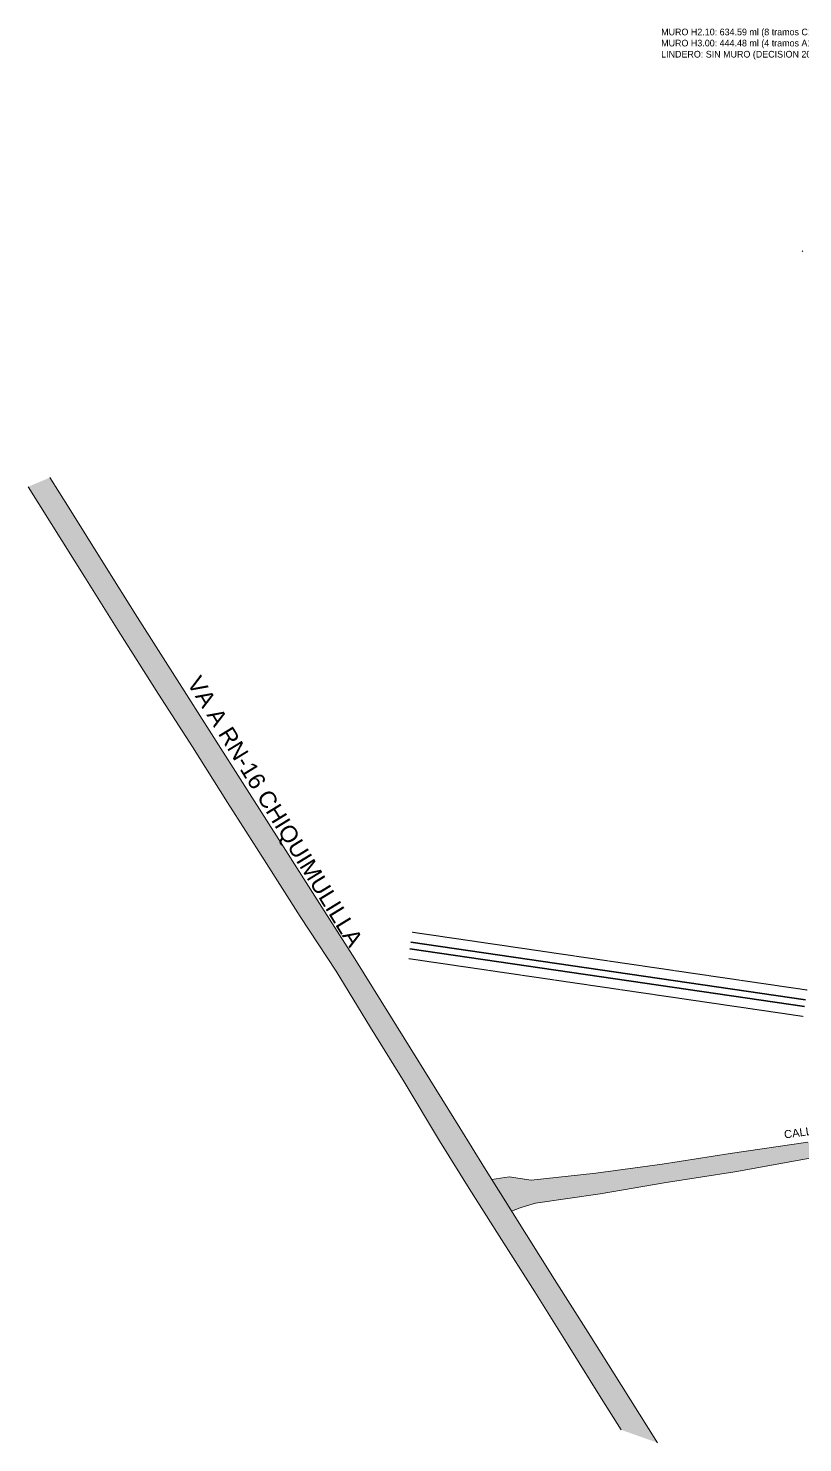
# Model space of a CAD drawing. Header units: metres. Extents: x -490 to 202, y -217 to 332.
# Drawn here: x -489.7 to -257.6, y -104.1 to 320.1 of the extents above; entities that cross this region are included whole.
import ezdxf

# ---------------------------------------------------------------- set-up
doc = ezdxf.new("R2010")
doc.units = ezdxf.units.M
doc.linetypes.add('Oculto', pattern=[0.007144, 0.004763, -0.002381])
doc.layers.add('A-DETL', color=94, linetype='Continuous', lineweight=9, true_color=0x00a600)
doc.layers.add('C-TOPO-MAJR', color=66, linetype='Continuous', lineweight=18, true_color=0x647b04)
for name, color, linetype, lineweight in [('A-DETL-GENF', 7, 'Continuous', 9), ('A-DETL-THIN', 7, 'Continuous', 9), ('G-ANNO-TEXT', 7, 'Continuous', 9)]:
    doc.layers.add(name, color=color, linetype=linetype, lineweight=lineweight)
doc.layers.add('CUANT MURO PERIMETRAL - RESUMEN', color=7, linetype='Continuous')
doc.styles.add('Arial_4', font='arial.ttf', dxfattribs={"height": 2.4})
doc.styles.add('Arial_B_1', font='arial.ttf', dxfattribs={"height": 5})

msp = doc.modelspace()

# ---------------------------------------------------------------- hatches: boundary and pattern name
at = {"layer": 'A-DETL-GENF', "true_color": 0x6c6c6c}
msp.add_hatch(color=251, dxfattribs=at).paths.add_polyline_path([(-301.115, -104.118), (-321.891, -71.081), (-335.752, -49.1), (-353.007, -21.669), (-371.197, 7.714), (-381.709, 24.823), (-392.462, 41.97), (-413.279, 74.618), (-440.848, 117.931), (-446.785, 127.252), (-457.947, 144.887), (-469.011, 162.522), (-480.047, 180.157), (-483.299, 185.343), (-489.748, 182.606), (-460.604, 136.069), (-450.752, 120.399), (-440.48, 104.602), (-429.984, 87.943), (-415.742, 65.529), (-408.242, 53.751), (-397.478, 37.288), (-384.397, 16.014), (-376.872, 3.806), (-366.253, -13.829), (-357.549, -27.84), (-337.924, -58.904), (-327.444, -75.552), (-317.194, -91.953), (-311.94, -100.28), (-306.442, -102.23)])
at = {"layer": 'A-DETL-GENF', "true_color": 0xd2c9aa}
msp.add_hatch(color=9, dxfattribs=at).paths.add_polyline_path([(-344.836, -34.659), (-342.163, -33.669), (-340.394, -33.05), (-337.673, -32.288), (-318.31, -29.503), (-298.534, -26.037), (-277.947, -22.855), (-255.322, -18.806), (-236.55, -15.828), (-218.664, -12.839), (-199.663, -9.934), (-182.339, -6.868), (-166.659, -4.367), (-150.146, -1.775), (-130.582, -0.444), (-119.677, 1.224), (-104.832, 1.744), (-96.049, 2.435), (-87.287, 3.254), (-75.417, 3.307), (-64.903, 4.824), (-46.528, 3.638), (-27.282, 0.853), (-7.599, -3.112), (11.015, -8.37), (32.262, -13.864), (43.349, -16.698), (64.125, -17.345), (80.999, -17.025), (98.552, -17.335), (118.362, -17.386), (116.561, -12.276), (98.282, -12.853), (81.155, -13.139), (63.761, -12.987), (43.886, -11.339), (30.407, -7.216), (12.815, -3.204), (-6.645, 2.074), (-26.877, 5.186), (-46.323, 8.319), (-65.24, 9.896), (-76.123, 8.838), (-87.97, 8.725), (-96.802, 8.207), (-105.244, 8.143), (-120.399, 6.558), (-131.625, 4.737), (-150.77, 2.676), (-168.377, -0.144), (-182.941, -2.318), (-200.678, -4.93), (-207.237, -6.578), (-219.281, -8.078), (-238.302, -10.755), (-255.99, -14.014), (-279.56, -17.433), (-299.701, -20.546), (-319.59, -23.259), (-339.02, -25.336), (-345.568, -24.355), (-350.806, -25.168), (-346.845, -31.464)])

# ---------------------------------------------------------------- linework, layer by layer
at = {"layer": 'A-DETL', "color": 8, "linetype": 'Oculto', "true_color": 0x808080}
for p, q in [((-374.61, 48.989), (-256.271, 31.659)), ((-257.424, 23.743), (-375.769, 41.073))]:
    msp.add_line(p, q, dxfattribs=at)
at = {"layer": 'A-DETL', "color": 30, "lineweight": 35, "true_color": 0xfd9f02}
for p, q in [((-256.992, 26.712), (-375.335, 44.042)), ((-375.045, 46.021), (-256.703, 28.691))]:
    msp.add_line(p, q, dxfattribs=at)
at = {"layer": 'A-DETL-THIN'}
for p, q in [((-489.748, 182.606), (-472.787, 155.513)), ((-477.526, 176.137), (-483.299, 185.343)), ((-466.91, 159.163), (-477.526, 176.137)), ((-457.021, 143.413), (-466.91, 159.163)), ((-472.787, 155.513), (-462.764, 139.505)), ((-445.155, 124.678), (-457.021, 143.413)), ((-462.764, 139.505), (-450.752, 120.399)), ((-434.815, 108.482), (-445.155, 124.678)), ((-450.752, 120.399), (-440.48, 104.602)), ((-424.15, 91.706), (-434.815, 108.482)), ((-440.48, 104.602), (-429.984, 87.943)), ((-413.279, 74.618), (-424.15, 91.706)), ((-429.984, 87.943), (-419.017, 70.672)), ((-402.442, 57.613), (-413.279, 74.618)), ((-419.017, 70.672), (-408.242, 53.751)), ((-391.86, 41.027), (-402.442, 57.613)), ((-408.242, 53.751), (-397.478, 37.288)), ((-381.103, 23.856), (-391.86, 41.027)), ((-397.478, 37.288), (-387.1, 20.395)), ((-371.197, 7.714), (-381.103, 23.856)), ((-387.1, 20.395), (-377.087, 4.164)), ((-360.402, -9.722), (-371.197, 7.714)), ((-377.087, 4.164), (-366.44, -13.527)), ((-353.007, -21.669), (-360.402, -9.722)), ((-366.44, -13.527), (-357.549, -27.84)), ((-255.99, -14.014), (-279.343, -17.4)), ((-299.701, -20.546), (-319.59, -23.259)), ((-279.343, -17.4), (-299.701, -20.546)), ((-277.947, -22.855), (-255.322, -18.806)), ((-331.95, -55.142), (-353.007, -21.669)), ((-345.568, -24.355), (-350.806, -25.168)), ((-339.02, -25.336), (-345.568, -24.355)), ((-319.59, -23.259), (-339.02, -25.336)), ((-298.534, -26.037), (-277.947, -22.855)), ((-357.549, -27.84), (-348.579, -42.029)), ((-337.673, -32.288), (-318.31, -29.503)), ((-318.31, -29.503), (-298.534, -26.037)), ((-344.836, -34.659), (-342.266, -33.705)), ((-342.266, -33.705), (-340.394, -33.05)), ((-340.394, -33.05), (-337.673, -32.288)), ((-348.579, -42.029), (-337.924, -58.904)), ((-321.891, -71.081), (-331.95, -55.142)), ((-337.924, -58.904), (-327.868, -74.873)), ((-311.909, -86.943), (-321.891, -71.081)), ((-327.868, -74.873), (-317.969, -90.724)), ((-301.115, -104.118), (-311.909, -86.943)), ((-317.969, -90.724), (-311.94, -100.28))]:
    msp.add_line(p, q, dxfattribs=at)
at = {"layer": 'C-TOPO-MAJR', "color": 9, "true_color": 0xcbd3ab, "flags": 128}
msp.add_lwpolyline([(-257.733, 253.13), (-257.644, 253.254), (-257.56, 253.372)], dxfattribs=at)

# ---------------------------------------------------------------- texts
at = {"layer": 'CUANT MURO PERIMETRAL - RESUMEN', "insert": (-300, 320), "char_height": 2, "attachment_point": 1}
msp.add_mtext('MURO H2.10: 634.59 ml (8 tramos C1-C8)\\PMURO H3.00: 444.48 ml (4 tramos A1-A4)\\PLINDERO: SIN MURO (DECISION 2026-11-05)', dxfattribs=at)
at = {"layer": 'G-ANNO-TEXT', "insert": (-438.048, 126.405), "char_height": 5, "width": 116.80587, "attachment_point": 1, "rotation": 301.53302, "style": 'Arial_B_1'}
msp.add_mtext('VA A RN-16 CHIQUIMULILLA', dxfattribs=at)

# ---------------------------------------------------------------- next in the draw order: texts
at = {"layer": 'G-ANNO-TEXT', "insert": (-263.308, -10.515), "char_height": 2.4, "width": 61.81011, "attachment_point": 1, "rotation": 7.84221, "style": 'Arial_4', "bg_fill": 3, "box_fill_scale": 1.25, "bg_fill_color": 9, "bg_fill_true_color": 13158600, "bg_fill_transparency": 0}
msp.add_mtext('CALLE DE ACCESO EXISTENTE', dxfattribs=at)

doc.saveas('drawing.dxf')
